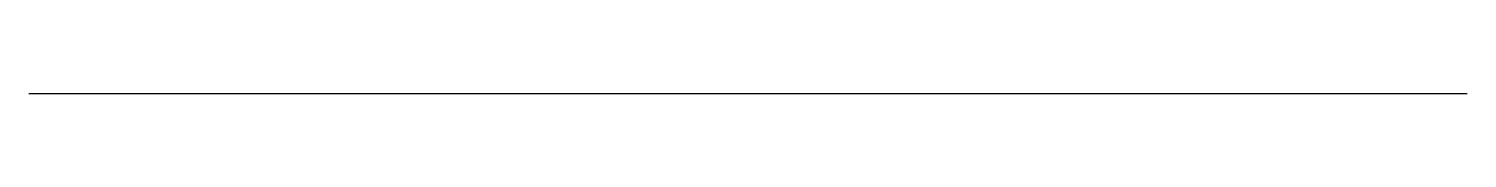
# Model space of a CAD drawing. Header units: inches. Extents: x 23.8 to 100.2, y 32 to 32.
import ezdxf

# ---------------------------------------------------------------- set-up
doc = ezdxf.new("R2010")
doc.units = ezdxf.units.IN
doc.layers.get('0').update_dxf_attribs({"linetype": 'CONTINUOUS'})

msp = doc.modelspace()

# ---------------------------------------------------------------- linework, layer by layer
msp.add_line((23.765, 32), (100.16, 32))

doc.saveas('drawing.dxf')
